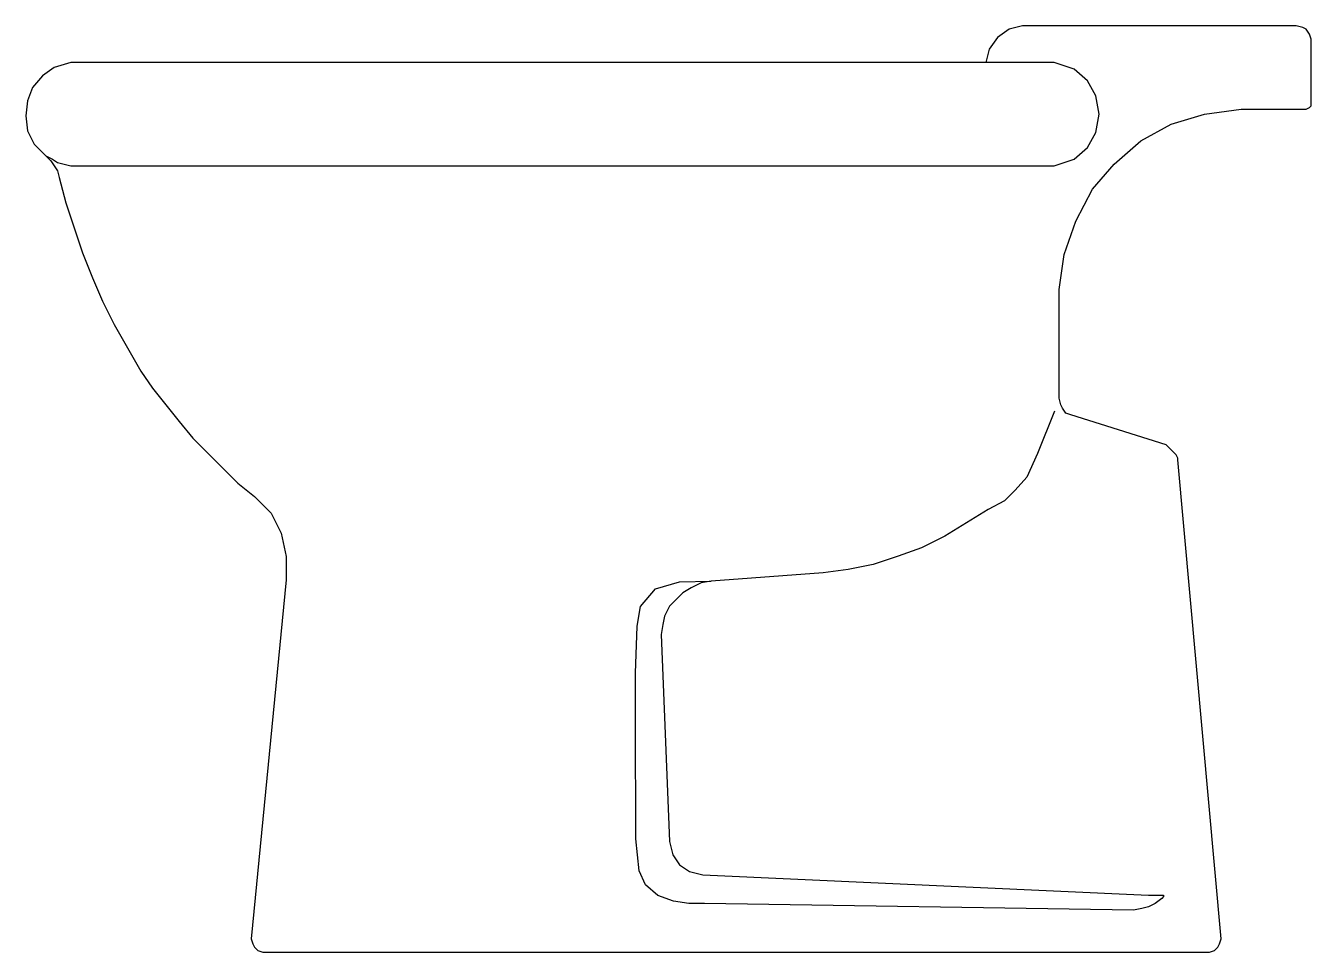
# Model space of a CAD drawing. Header units: millimetres. Extents: x -2978.397 to -2977.848, y 2968.593 to 2968.989.
import ezdxf

# ---------------------------------------------------------------- set-up
doc = ezdxf.new("R2010")
doc.units = ezdxf.units.MM
doc.header["$LTSCALE"] = 10
doc.layers.add('banheiro_louças', color=2, linetype='Continuous')

msp = doc.modelspace()

# ---------------------------------------------------------------- linework, layer by layer
at = {"layer": 'banheiro_louças'}
for points in [[(-2977.9509, 2968.8224), (-2977.9509, 2968.8224), (-2977.95304, 2968.82311), (-2977.95447, 2968.82525), (-2977.95518, 2968.82667), (-2977.95589, 2968.82953), (-2977.95589, 2968.87587), (-2977.95589, 2968.87587), (-2977.95376, 2968.89084), (-2977.94877, 2968.9051), (-2977.94164, 2968.91864), (-2977.93237, 2968.92934), (-2977.92096, 2968.93932), (-2977.90813, 2968.94645), (-2977.89387, 2968.95072), (-2977.87819, 2968.95286), (-2977.85181, 2968.95286), (-2977.85181, 2968.95286), (-2977.85038, 2968.95286), (-2977.84896, 2968.95357), (-2977.84824, 2968.95429), (-2977.84824, 2968.95571), (-2977.84824, 2968.9828), (-2977.84824, 2968.9828), (-2977.84896, 2968.98494), (-2977.85038, 2968.98708), (-2977.85181, 2968.98779), (-2977.85466, 2968.98851), (-2977.97087, 2968.98851), (-2977.97087, 2968.98851), (-2977.97087, 2968.98851), (-2977.97158, 2968.98851), (-2977.97158, 2968.98851), (-2977.97158, 2968.98851), (-2977.97158, 2968.98851), (-2977.97728, 2968.98708), (-2977.98227, 2968.98352), (-2977.98584, 2968.97853), (-2977.98726, 2968.97282), (-2978.16763, 2968.97282), (-2978.37794, 2968.97282), (-2978.37794, 2968.97282), (-2978.38507, 2968.97068), (-2978.39006, 2968.96712), (-2978.39434, 2968.96213), (-2978.39648, 2968.95643), (-2978.39719, 2968.95001), (-2978.39648, 2968.94359), (-2978.39363, 2968.93789), (-2978.38864, 2968.9329), (-2978.38864, 2968.9329), (-2978.3865, 2968.93076), (-2978.38507, 2968.92862), (-2978.38365, 2968.92648), (-2978.38293, 2968.92363), (-2978.38293, 2968.92363), (-2978.38008, 2968.91294), (-2978.37652, 2968.90224), (-2978.37295, 2968.89155), (-2978.36867, 2968.88086), (-2978.3644, 2968.87088), (-2978.35941, 2968.8609), (-2978.3537, 2968.85091), (-2978.348, 2968.84093), (-2978.348, 2968.84093), (-2978.34301, 2968.8338), (-2978.33731, 2968.82667), (-2978.3316, 2968.81955), (-2978.3259, 2968.81242), (-2978.31948, 2968.806), (-2978.31307, 2968.79958), (-2978.30665, 2968.79317), (-2978.29952, 2968.78746), (-2978.29952, 2968.78746), (-2978.29239, 2968.78034), (-2978.28811, 2968.77178), (-2978.28598, 2968.7618), (-2978.28598, 2968.75182), (-2978.30095, 2968.59854), (-2978.30095, 2968.59854), (-2978.30023, 2968.5964), (-2978.29952, 2968.59498), (-2978.2981, 2968.59355), (-2978.29596, 2968.59284), (-2977.89173, 2968.59284), (-2977.89173, 2968.59284), (-2977.88959, 2968.59355), (-2977.88817, 2968.59498), (-2977.88745, 2968.5964), (-2977.88674, 2968.59854), (-2977.90528, 2968.80315), (-2977.90528, 2968.80386), (-2977.90528, 2968.80386), (-2977.90599, 2968.80529), (-2977.90742, 2968.80671), (-2977.90884, 2968.80814), (-2977.91027, 2968.80956), (-2977.9509, 2968.8224)], [(-2978.38864, 2968.9329), (-2978.38864, 2968.9329), (-2978.38578, 2968.93147), (-2978.38365, 2968.93005), (-2978.38079, 2968.92934), (-2978.37794, 2968.92862), (-2978.16763, 2968.92862), (-2977.95803, 2968.92862), (-2977.95803, 2968.92862), (-2977.94948, 2968.93147), (-2977.94378, 2968.93646), (-2977.94021, 2968.94288), (-2977.93878, 2968.95072), (-2977.94021, 2968.95856), (-2977.94378, 2968.96498), (-2977.94948, 2968.96997), (-2977.95803, 2968.97282), (-2977.98726, 2968.97282)], [(-2977.95788, 2968.82385), (-2977.95788, 2968.82385), (-2977.96519, 2968.80586), (-2977.96969, 2968.79574), (-2977.97476, 2968.79012), (-2977.97926, 2968.78562), (-2977.97926, 2968.78562), (-2977.98617, 2968.78198), (-2977.99543, 2968.77628), (-2978.0047, 2968.77058), (-2978.01468, 2968.76559), (-2978.02466, 2968.76202), (-2978.03536, 2968.75846), (-2978.04605, 2968.75632), (-2978.05674, 2968.75489), (-2978.10451, 2968.75133), (-2978.10451, 2968.75133), (-2978.10879, 2968.75061), (-2978.11306, 2968.74848), (-2978.11663, 2968.74634), (-2978.11948, 2968.74349), (-2978.12233, 2968.74063), (-2978.12447, 2968.73636), (-2978.12518, 2968.73279), (-2978.1259, 2968.72851), (-2978.12233, 2968.64011), (-2978.12233, 2968.64011), (-2978.12091, 2968.63441), (-2978.11806, 2968.63013), (-2978.11378, 2968.62728), (-2978.10807, 2968.62585), (-2977.91773, 2968.6173), (-2977.91701, 2968.6173), (-2977.91202, 2968.6173), (-2977.91202, 2968.6173), (-2977.91131, 2968.6173), (-2977.91131, 2968.61659), (-2977.91131, 2968.61659), (-2977.91202, 2968.61587), (-2977.91202, 2968.61587), (-2977.91487, 2968.61373), (-2977.91773, 2968.61231), (-2977.92058, 2968.6116), (-2977.92414, 2968.61088), (-2978.10733, 2968.61366), (-2978.10733, 2968.61366), (-2978.11397, 2968.61366), (-2978.12062, 2968.6147), (-2978.12726, 2968.61715), (-2978.1325, 2968.62169), (-2978.1353, 2968.62763), (-2978.1367, 2968.64125), (-2978.13677, 2968.69202), (-2978.13677, 2968.71207), (-2978.13607, 2968.73213), (-2978.13607, 2968.73213), (-2978.13465, 2968.74054), (-2978.12827, 2968.74807), (-2978.11803, 2968.75097), (-2978.10451, 2968.75133)]]:
    msp.add_lwpolyline(points, dxfattribs=at)

doc.saveas('drawing.dxf')
